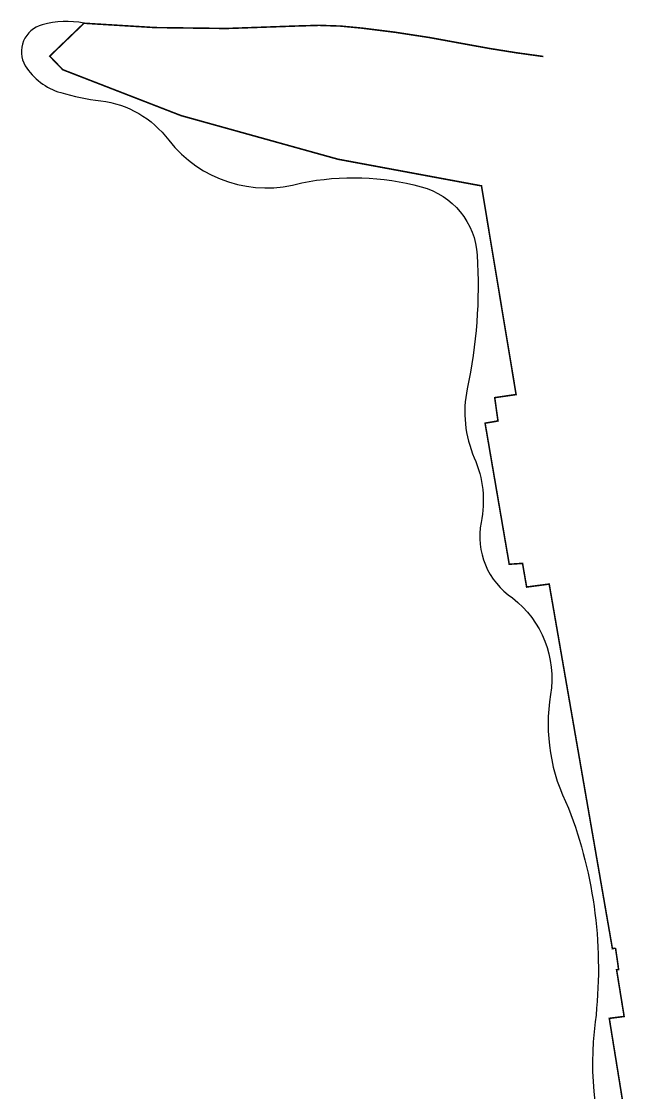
# Model space of a CAD drawing. Extents: x 343299501 to 344531018, y 671200678 to 672446893.
# Drawn here: x 344331352 to 344531018, y 671771315 to 672118432 of the extents above; entities that cross this region are included whole.
import ezdxf

# ---------------------------------------------------------------- set-up
doc = ezdxf.new("R2010")
doc.units = 0
doc.header["$LTSCALE"] = 10
doc.header["$MEASUREMENT"] = 0
doc.linetypes.add('ACAD_ISO05W100', pattern=[34, 24, -3, 0.5, -3, 0.5, -3])
doc.linetypes.add('DASH', pattern=[0.35, 0.25, -0.1])
doc.layers.add('00-驳岸', color=5, linetype='Continuous')
doc.linetypes.add('ZIGZAG', pattern='A,0.0001,-0.2,[131,ltypeshp.shx,S=0.2,R=0,X=-0.2,Y=0],-0.4,[131,ltypeshp.shx,S=0.2,R=180,X=0.2,Y=0],-0.2', length=0.8001)

msp = doc.modelspace()

# ---------------------------------------------------------------- linework, layer by layer
at = {"layer": '00-驳岸', "color": 6, "linetype": 'ZIGZAG', "ltscale": 0.3}
msp.add_lwpolyline([(344351622.3, 672117844.2, 0.11993337), (344338086.8, 672117359.6, 0.49490205), (344332569, 672104093, 0.18258781), (344344074.6, 672095372.4, 0.04200142), (344357044.4, 672092697, -0.20522816), (344379068.8, 672079960.6, 0.30654931), (344422188.5, 672066107.9, -0.11633175), (344460942.7, 672064871.8, -0.32233555), (344479044.3, 672042653.5, -0.06712552), (344475837.5, 671999422.2, 0.15567643), (344478102.6, 671977023, -0.15291591), (344480336.6, 671956061.7, 0.30520646), (344490532.6, 671931615.7, -0.27374509), (344502797.6, 671900274.2, 0.16126094), (344508665.9, 671863533.3, -0.12174836), (344517305.5, 671794248.8, 0.12532284), (344523378.8, 671743476.3, -0.40437701), (344500706.3, 671698234.6, 0.2928949), (344482798.7, 671666685.3, 0.04019868), (344484746.7, 671641581.1, -0.12331519)], format="xyb", dxfattribs=at)
at = {"layer": '00-驳岸', "linetype": 'DASH', "const_width": 500}
for points in [[(344351622.3, 672117844.2), (344340517.1, 672107168.1), (344344746.2, 672102789.4), (344383094.4, 672087910), (344433937.1, 672073773.9), (344480434.5, 672065140.8), (344491656.3, 671997513.2), (344484724.7, 671996514.3), (344485781.8, 671988960.8), (344481603.2, 671988234.5), (344489426, 671942529.5), (344493739.6, 671942803), (344495062.4, 671935138.4), (344502377.9, 671936100.4), (344514740.6, 671864811.3)], [(344514740.6, 671864811.3), (344522867.9, 671817945.4), (344523873.7, 671818123.8)]]:
    msp.add_lwpolyline(points, dxfattribs=at)
at = {"layer": '00-驳岸', "color": 1, "linetype": 'ACAD_ISO05W100', "ltscale": 0.02, "const_width": 500}
msp.add_lwpolyline([(344500477.5, 672107065.2, -0.01575987), (344474380.1, 672111238, 0.02105582), (344441665.1, 672116265.8, 0.04633982), (344420881.8, 672116959.6, -0.03614419), (344351622.3, 672117844.2, -0.03569675)], format="xyb", dxfattribs=at)
at = {"layer": '00-驳岸', "linetype": 'DASH', "const_width": 500}
msp.add_lwpolyline([(344523873.7, 671818123.8), (344524635.9, 671812951.7), (344524859, 671811189.2), (344524223.1, 671811094), (344526668.9, 671795979.1), (344521847.5, 671795368.9), (344530131.3, 671743973.6, -0.30979442), (344505998.9, 671692849.9, 0.19731711), (344494471.2, 671677756.2), (344483688.6, 671637644.9)], format="xyb", dxfattribs=at)

doc.saveas('drawing.dxf')
